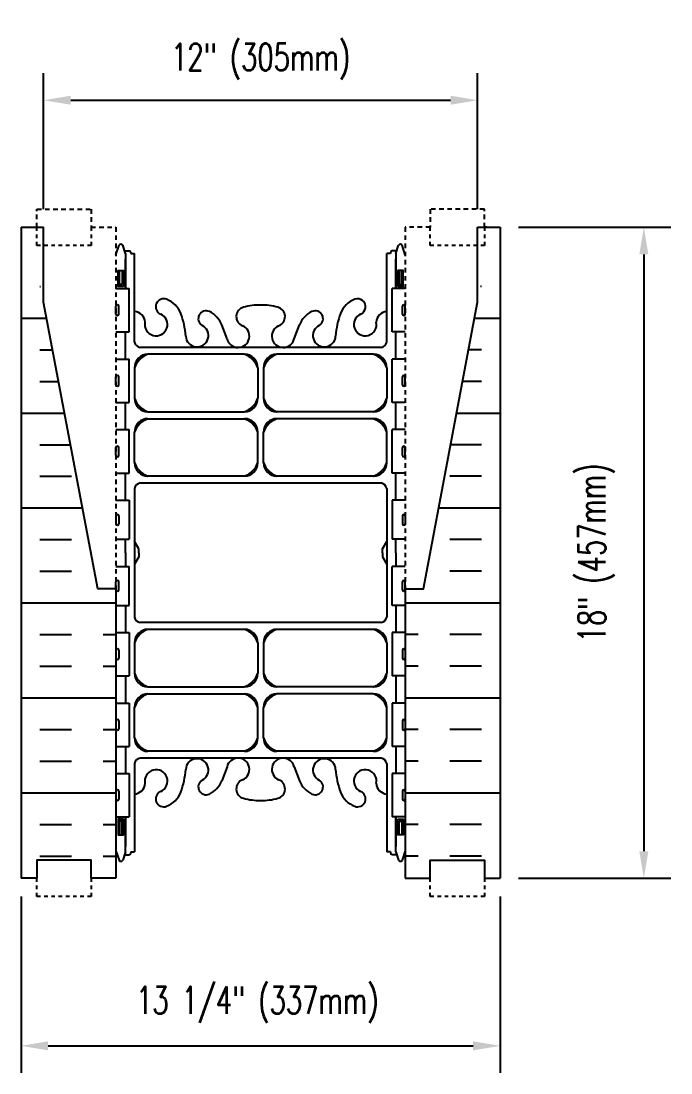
# Model space of a CAD drawing. Header units: inches. Extents: x 215.5 to 270.8, y 99.6 to 156.7.
# Drawn here: x 232.9 to 250.86, y 99.64 to 128.72 of the extents above; entities that cross this region are included whole.
import ezdxf

# ---------------------------------------------------------------- set-up
doc = ezdxf.new("R2010")
doc.units = ezdxf.units.IN
doc.header["$MEASUREMENT"] = 0
doc.linetypes.add('DASHED2', pattern=[0.375, 0.25, -0.125])
doc.linetypes.add('HIDDEN2', pattern=[0.1875, 0.125, -0.0625])
for name, color, linetype in [('HATCH', 12, 'Continuous'), ('Hidden2', 12, 'HIDDEN2'), ('line25', 2, 'Continuous'), ('LINE50', 5, 'Continuous'), ('LINE9', 9, 'Continuous'), ('TEXT', 4, 'Continuous'), ('Web_Edge', 9, 'Continuous')]:
    doc.layers.add(name, color=color, linetype=linetype)
doc.styles.add('DIM', font='romans.shx', dxfattribs={"width": 0.7})
doc.dimstyles.new('ext_8', dxfattribs={"dimscale": 8, "dimtxt": 0.09375, "dimasz": 0.09375, "dimexe": 0.09375, "dimexo": 0.0625, "dimgap": 0.0625, "dimtad": 1, "dimdec": 1, "dimzin": 3, "dimdsep": 46, "dimlunit": 4, "dimtxsty": 'DIM', "dimcen": 0.09, "dimdle": 0.09375, "dimclrt": 4, "dimadec": 0, "dimazin": 0, "dimtfac": 1, "dimtdec": 1, "dimtmove": 2, "dimatfit": 3, "dimfxl": 0, "dimfrac": 2, "dimtolj": 1, "dimtzin": 0, "dimarcsym": 0})

# ---------------------------------------------------------------- blocks, each defined once
blk = doc.blocks.new('*D19')
at = {"layer": 'Defpoints', "color": 0}
for p in [(246.145, 123.018), (246.145, 105.018), (250.114, 105.018)]:
    blk.add_point(p, dxfattribs=at)
at = {"layer": 'TEXT', "color": 0, "lineweight": -2}
for p, q in [((246.645, 123.018), (250.864, 123.018)), ((250.114, 122.268), (250.114, 105.768)), ((246.645, 105.018), (250.864, 105.018))]:
    blk.add_line(p, q, dxfattribs=at)
at = {"layer": 'TEXT', "color": 0}
for points in [[(249.989, 122.268), (250.239, 122.268), (250.114, 123.018)], [(249.989, 105.768), (250.239, 105.768), (250.114, 105.018)]]:
    blk.add_solid(points, dxfattribs=at)
at = {"layer": 'TEXT', "color": 4, "insert": (248.802, 114.018), "char_height": 0.75, "attachment_point": 5, "rotation": 90, "style": 'DIM'}
blk.add_mtext('\\A1;18" (457mm)', dxfattribs=at)
blk = doc.blocks.new('*D20')
at = {"layer": 'Defpoints', "color": 0}
for p in [(245.52, 126.531), (233.52, 123.018), (245.52, 123.018)]:
    blk.add_point(p, dxfattribs=at)
at = {"layer": 'TEXT', "color": 0, "lineweight": -2}
for p, q in [((233.52, 123.518), (233.52, 127.281)), ((245.52, 123.518), (245.52, 127.281)), ((234.27, 126.531), (244.77, 126.531))]:
    blk.add_line(p, q, dxfattribs=at)
at = {"layer": 'TEXT', "color": 0}
for points in [[(234.27, 126.656), (234.27, 126.406), (233.52, 126.531)], [(244.77, 126.656), (244.77, 126.406), (245.52, 126.531)]]:
    blk.add_solid(points, dxfattribs=at)
at = {"layer": 'TEXT', "color": 4, "insert": (239.52, 127.602), "char_height": 0.75, "attachment_point": 5, "style": 'DIM'}
blk.add_mtext('\\A1;12" (305mm)', dxfattribs=at)
blk = doc.blocks.new('*D21')
at = {"layer": 'Defpoints', "color": 0}
for p in [(232.895, 105.018), (246.145, 105.018), (246.145, 100.386)]:
    blk.add_point(p, dxfattribs=at)
at = {"layer": 'TEXT', "color": 0, "lineweight": -2}
for p, q in [((232.895, 104.518), (232.895, 99.636)), ((246.145, 104.518), (246.145, 99.636)), ((233.645, 100.386), (245.395, 100.386))]:
    blk.add_line(p, q, dxfattribs=at)
at = {"layer": 'TEXT', "color": 0}
for points in [[(233.645, 100.511), (233.645, 100.261), (232.895, 100.386)], [(245.395, 100.511), (245.395, 100.261), (246.145, 100.386)]]:
    blk.add_solid(points, dxfattribs=at)
at = {"layer": 'TEXT', "color": 4, "insert": (239.429, 101.522), "char_height": 0.75, "attachment_point": 5, "style": 'DIM'}
blk.add_mtext('\\A1;13 1/4" (337mm)', dxfattribs=at)

msp = doc.modelspace()

# ---------------------------------------------------------------- hatches: boundary and pattern name
at = {"layer": 'HATCH'}
h = msp.add_hatch(dxfattribs=at)
h.set_pattern_fill('INSUL', color=256, scale=7, style=0)
h.set_pattern_definition([(0, (-2694.3368, -346.7445), (0, 2.625), []), (0, (-2694.3368, -345.8695), (0, 2.625), [0.875, -0.875]), (0, (-2694.3368, -344.9945), (0, 2.625), [0.875, -0.875])])
edge = h.paths.add_edge_path()
edge.add_line((235.52, 113.018), (235.02, 113.018))
edge.add_line((235.02, 113.018), (233.27, 122.268))
edge.add_line((233.27, 122.268), (233.27, 123.018))
edge.add_line((233.27, 123.018), (232.895, 123.018))
edge.add_line((232.895, 123.018), (232.895, 105.018))
edge.add_line((232.895, 105.018), (233.333, 105.018))
edge.add_line((233.333, 105.018), (233.333, 105.518))
edge.add_line((233.333, 105.518), (234.833, 105.518))
edge.add_line((234.833, 105.518), (234.833, 105.018))
edge.add_line((234.833, 105.018), (235.27, 105.018))
edge.add_line((235.52, 113.018), (235.52, 105.018))
h = msp.add_hatch(dxfattribs=at)
h.set_pattern_fill('INSUL', color=256, scale=7, style=0)
h.set_pattern_definition([(180, (3173.377, -346.7445), (0, 2.625), []), (180, (3173.377, -345.8695), (0, 2.625), [0.875, -0.875]), (180, (3173.377, -344.9945), (0, 2.625), [0.875, -0.875])])
edge = h.paths.add_edge_path()
edge.add_line((243.52, 113.018), (244.02, 113.018))
edge.add_line((244.02, 113.018), (245.77, 122.268))
edge.add_line((245.77, 122.268), (245.77, 123.018))
edge.add_line((245.77, 123.018), (246.145, 123.018))
edge.add_line((246.145, 123.018), (246.145, 105.018))
edge.add_line((246.145, 105.018), (245.708, 105.018))
edge.add_line((245.708, 105.018), (245.708, 105.518))
edge.add_line((245.708, 105.518), (244.208, 105.518))
edge.add_line((244.208, 105.518), (244.208, 105.018))
edge.add_line((244.208, 105.018), (243.77, 105.018))
edge.add_line((243.52, 113.018), (243.52, 105.018))

# ---------------------------------------------------------------- linework, layer by layer
at = {"layer": 'Hidden2'}
for points in [[(233.27, 123.018), (233.333, 123.018), (233.333, 123.518), (234.833, 123.518), (234.833, 123.018), (235.52, 123.018), (235.52, 113.018)], [(245.77, 123.018), (245.708, 123.018), (245.708, 123.518), (244.208, 123.518), (244.208, 123.018), (243.52, 123.018), (243.52, 113.018)]]:
    msp.add_lwpolyline(points, dxfattribs=at)
at = {"layer": 'line25'}
for p, q in [((235.52, 121.323), (235.885, 121.323)), ((235.885, 120.123), (235.885, 121.323)), ((243.52, 121.323), (243.155, 121.323)), ((243.155, 120.123), (243.155, 121.323)), ((235.52, 120.123), (235.885, 120.123)), ((243.52, 120.123), (243.155, 120.123)), ((235.52, 119.373), (235.885, 119.373)), ((235.885, 118.173), (235.885, 119.373)), ((243.52, 119.373), (243.155, 119.373)), ((243.155, 118.173), (243.155, 119.373)), ((235.52, 118.173), (235.885, 118.173)), ((243.52, 118.173), (243.155, 118.173)), ((235.52, 117.423), (235.885, 117.423)), ((235.885, 116.223), (235.885, 117.423)), ((243.52, 117.423), (243.155, 117.423)), ((243.155, 116.223), (243.155, 117.423)), ((235.52, 116.223), (235.885, 116.223)), ((243.52, 116.223), (243.155, 116.223)), ((235.52, 115.473), (235.885, 115.473)), ((235.885, 115.473), (235.885, 114.393)), ((243.52, 115.473), (243.155, 115.473)), ((243.155, 115.473), (243.155, 114.393)), ((235.52, 114.393), (235.885, 114.393)), ((243.52, 114.393), (243.155, 114.393)), ((235.52, 113.643), (235.885, 113.643)), ((235.885, 112.563), (235.885, 113.643)), ((243.52, 113.643), (243.155, 113.643)), ((243.155, 112.563), (243.155, 113.643)), ((235.52, 113.018), (235.52, 105.018)), ((243.52, 113.018), (243.52, 105.018)), ((235.52, 112.563), (235.885, 112.563)), ((243.52, 112.563), (243.155, 112.563)), ((235.52, 111.813), (235.885, 111.813)), ((235.885, 111.813), (235.885, 110.613)), ((243.52, 111.813), (243.155, 111.813)), ((243.155, 111.813), (243.155, 110.613)), ((235.52, 110.613), (235.885, 110.613)), ((243.52, 110.613), (243.155, 110.613)), ((235.52, 109.863), (235.885, 109.863)), ((235.885, 109.863), (235.885, 108.663)), ((243.52, 109.863), (243.155, 109.863)), ((243.155, 109.863), (243.155, 108.663)), ((235.52, 108.663), (235.885, 108.663)), ((243.52, 108.663), (243.155, 108.663)), ((235.52, 107.913), (235.885, 107.913)), ((235.885, 107.913), (235.885, 106.713)), ((243.52, 107.913), (243.155, 107.913)), ((243.155, 107.913), (243.155, 106.713)), ((235.52, 106.713), (235.885, 106.713)), ((243.52, 106.713), (243.155, 106.713))]:
    msp.add_line(p, q, dxfattribs=at)
at = {"layer": 'LINE50'}
for p, q in [((232.895, 123.018), (232.895, 123.018)), ((232.895, 123.018), (232.895, 105.018)), ((232.895, 123.018), (233.52, 123.018)), ((245.52, 123.018), (246.145, 123.018)), ((246.145, 123.018), (246.145, 123.018)), ((246.145, 123.018), (246.145, 123.018)), ((246.145, 123.018), (246.145, 105.018))]:
    msp.add_line(p, q, dxfattribs=at)
for points in [[(235.52, 113.018), (235.02, 113.018), (233.52, 120.947), (233.52, 123.018)], [(243.52, 113.018), (244.02, 113.018), (245.52, 120.947), (245.52, 123.018)], [(235.52, 105.018), (234.833, 105.018), (234.833, 105.518), (233.333, 105.518), (233.333, 105.018), (232.895, 105.018)], [(243.52, 105.018), (244.208, 105.018), (244.208, 105.518), (245.708, 105.518), (245.708, 105.018), (246.145, 105.018)]]:
    msp.add_lwpolyline(points, dxfattribs=at)
at = {"layer": 'LINE9'}
for p, q in [((235.52, 120.613), (235.52, 120.833)), ((235.52, 120.778), (235.52, 120.778)), ((235.56, 120.873), (235.56, 120.873)), ((235.6, 120.613), (235.6, 120.833)), ((243.44, 120.613), (243.44, 120.833)), ((243.48, 120.873), (243.48, 120.873)), ((243.52, 120.613), (243.52, 120.833)), ((243.52, 120.778), (243.52, 120.778)), ((235.52, 120.668), (235.52, 120.668)), ((235.56, 120.573), (235.56, 120.573)), ((243.48, 120.573), (243.48, 120.573)), ((243.52, 120.668), (243.52, 120.668)), ((235.52, 118.663), (235.52, 118.883)), ((235.52, 118.828), (235.52, 118.828)), ((235.52, 118.718), (235.52, 118.718)), ((235.56, 118.923), (235.56, 118.923)), ((235.6, 118.663), (235.6, 118.883)), ((243.44, 118.663), (243.44, 118.883)), ((243.48, 118.923), (243.48, 118.923)), ((243.52, 118.663), (243.52, 118.883)), ((243.52, 118.828), (243.52, 118.828)), ((243.52, 118.718), (243.52, 118.718)), ((235.56, 118.623), (235.56, 118.623)), ((243.48, 118.623), (243.48, 118.623)), ((235.52, 116.713), (235.52, 116.933)), ((235.56, 116.973), (235.56, 116.973)), ((235.6, 116.713), (235.6, 116.933)), ((243.44, 116.713), (243.44, 116.933)), ((243.48, 116.973), (243.48, 116.973)), ((243.52, 116.713), (243.52, 116.933)), ((235.52, 116.878), (235.52, 116.878)), ((235.52, 116.768), (235.52, 116.768)), ((235.56, 116.673), (235.56, 116.673)), ((243.48, 116.673), (243.48, 116.673)), ((243.52, 116.878), (243.52, 116.878)), ((243.52, 116.768), (243.52, 116.768)), ((235.52, 115.043), (235.52, 114.823)), ((235.52, 114.988), (235.52, 114.988)), ((235.56, 115.083), (235.56, 115.083)), ((235.6, 115.043), (235.6, 114.823)), ((243.44, 115.043), (243.44, 114.823)), ((243.48, 115.083), (243.48, 115.083)), ((243.52, 115.043), (243.52, 114.823)), ((243.52, 114.988), (243.52, 114.988)), ((235.52, 114.878), (235.52, 114.878)), ((235.56, 114.783), (235.56, 114.783)), ((243.48, 114.783), (243.48, 114.783)), ((243.52, 114.878), (243.52, 114.878)), ((235.52, 112.993), (235.52, 113.213)), ((235.52, 113.158), (235.52, 113.158)), ((235.56, 113.253), (235.56, 113.253)), ((235.6, 112.993), (235.6, 113.213)), ((243.44, 112.993), (243.44, 113.213)), ((243.48, 113.253), (243.48, 113.253)), ((243.52, 112.993), (243.52, 113.213)), ((243.52, 113.158), (243.52, 113.158)), ((235.52, 113.048), (235.52, 113.048)), ((235.56, 112.953), (235.56, 112.953)), ((243.48, 112.953), (243.48, 112.953)), ((243.52, 113.048), (243.52, 113.048)), ((235.52, 111.323), (235.52, 111.103)), ((235.52, 111.268), (235.52, 111.268)), ((235.52, 111.158), (235.52, 111.158)), ((235.56, 111.363), (235.56, 111.363)), ((235.6, 111.323), (235.6, 111.103)), ((243.44, 111.323), (243.44, 111.103)), ((243.48, 111.363), (243.48, 111.363)), ((243.52, 111.323), (243.52, 111.103)), ((243.52, 111.268), (243.52, 111.268)), ((243.52, 111.158), (243.52, 111.158)), ((235.56, 111.063), (235.56, 111.063)), ((243.48, 111.063), (243.48, 111.063)), ((235.52, 109.373), (235.52, 109.153)), ((235.6, 109.373), (235.6, 109.153)), ((243.44, 109.373), (243.44, 109.153)), ((243.52, 109.373), (243.52, 109.153)), ((235.52, 109.318), (235.52, 109.318)), ((235.52, 109.208), (235.52, 109.208)), ((235.56, 109.113), (235.56, 109.113)), ((243.48, 109.113), (243.48, 109.113)), ((243.52, 109.318), (243.52, 109.318)), ((243.52, 109.208), (243.52, 109.208)), ((235.52, 107.423), (235.52, 107.203)), ((235.52, 107.368), (235.52, 107.368)), ((235.56, 107.463), (235.56, 107.463)), ((235.6, 107.423), (235.6, 107.203)), ((243.44, 107.423), (243.44, 107.203)), ((243.48, 107.463), (243.48, 107.463)), ((243.52, 107.423), (243.52, 107.203)), ((243.52, 107.368), (243.52, 107.368)), ((235.52, 107.258), (235.52, 107.258)), ((235.56, 107.163), (235.56, 107.163)), ((243.48, 107.163), (243.48, 107.163)), ((243.52, 107.258), (243.52, 107.258))]:
    msp.add_line(p, q, dxfattribs=at)
at = {"layer": 'LINE9', "linetype": 'DASHED2', "ltscale": 0.15}
for points in [[(234.833, 123.018), (234.833, 123.018), (234.833, 122.518), (233.333, 122.518), (233.333, 123.018), (233.333, 123.018)], [(245.708, 123.018), (245.708, 123.018), (245.708, 122.518), (244.208, 122.518), (244.208, 123.018), (244.208, 123.018)], [(234.833, 105.018), (234.833, 105.018), (234.833, 104.518), (233.333, 104.518), (233.333, 105.018), (233.333, 105.018)], [(245.708, 105.018), (245.708, 105.018), (245.708, 104.518), (244.208, 104.518), (244.208, 105.018), (244.208, 105.018)]]:
    msp.add_lwpolyline(points, dxfattribs=at)
at = {"layer": 'LINE9'}
for centre, start, end in [((235.56, 120.833), 90, 180), ((235.56, 120.833), 360, 90), ((243.48, 120.833), 90, 180), ((243.48, 120.833), 0, 90), ((235.56, 120.613), 180, 270), ((235.56, 120.613), 270, 0), ((243.48, 120.613), 180, 270), ((243.48, 120.613), 270, 0), ((235.56, 118.883), 90, 180), ((235.56, 118.883), 360, 90), ((243.48, 118.883), 90, 180), ((243.48, 118.883), 0, 90), ((235.56, 118.663), 180, 270), ((235.56, 118.663), 270, 0), ((243.48, 118.663), 180, 270), ((243.48, 118.663), 270, 0), ((235.56, 116.933), 90, 180), ((235.56, 116.933), 360, 90), ((243.48, 116.933), 90, 180), ((243.48, 116.933), 0, 90), ((235.56, 116.713), 180, 270), ((235.56, 116.713), 270, 0), ((243.48, 116.713), 180, 270), ((243.48, 116.713), 270, 0), ((235.56, 115.043), 90, 180), ((235.56, 115.043), 0, 90), ((243.48, 115.043), 90, 180), ((243.48, 115.043), 360, 90), ((235.56, 114.823), 180, 270), ((235.56, 114.823), 270, 0), ((243.48, 114.823), 180, 270), ((243.48, 114.823), 270, 0), ((235.56, 113.213), 90, 180), ((235.56, 113.213), 360, 90), ((243.48, 113.213), 90, 180), ((243.48, 113.213), 0, 90), ((235.56, 112.993), 180, 270), ((235.56, 112.993), 270, 0), ((243.48, 112.993), 180, 270), ((243.48, 112.993), 270, 0), ((235.56, 111.323), 90, 180), ((235.56, 111.323), 0, 90), ((243.48, 111.323), 90, 180), ((243.48, 111.323), 360, 90), ((235.56, 111.103), 180, 270), ((235.56, 111.103), 270, 0), ((243.48, 111.103), 180, 270), ((243.48, 111.103), 270, 0), ((235.56, 109.373), 90, 180), ((235.56, 109.373), 0, 90), ((243.48, 109.373), 90, 180), ((243.48, 109.373), 360, 90), ((235.56, 109.153), 180, 270), ((235.56, 109.153), 270, 0), ((243.48, 109.153), 180, 270), ((243.48, 109.153), 270, 0), ((235.56, 107.423), 90, 180), ((235.56, 107.423), 0, 90), ((243.48, 107.423), 90, 180), ((243.48, 107.423), 360, 90), ((235.56, 107.203), 180, 270), ((235.56, 107.203), 270, 0), ((243.48, 107.203), 180, 270), ((243.48, 107.203), 270, 0)]:
    msp.add_arc(centre, 0.04, start, end, dxfattribs=at)
at = {"layer": 'Web_Edge'}
for p, q in [((235.52, 122.259), (235.605, 122.519)), ((235.78, 122.289), (235.705, 122.519)), ((243.26, 122.289), (243.335, 122.519)), ((243.52, 122.259), (243.435, 122.519)), ((235.754, 122.369), (235.88, 122.369)), ((235.78, 122.289), (235.78, 121.323)), ((235.92, 122.319), (235.92, 122.319)), ((235.93, 122.319), (235.93, 122.319)), ((235.93, 122.319), (235.93, 122.289)), ((235.93, 122.289), (236.03, 122.289)), ((236.03, 119.843), (236.03, 122.289)), ((243.11, 122.289), (243.01, 122.289)), ((243.01, 119.843), (243.01, 122.289)), ((243.11, 122.319), (243.11, 122.319)), ((243.11, 122.319), (243.11, 122.289)), ((243.286, 122.369), (243.16, 122.369)), ((243.26, 122.289), (243.26, 121.323)), ((238.591, 119.935), (238.449, 120.322)), ((240.449, 119.935), (240.592, 120.322)), ((242.849, 119.695), (236.191, 119.695)), ((239.069, 119.507), (236.405, 119.507)), ((242.635, 119.507), (239.971, 119.507)), ((236.03, 119.132), (236.03, 118.291)), ((239.444, 119.132), (239.444, 118.291)), ((239.596, 119.133), (239.596, 118.292)), ((243.01, 119.132), (243.01, 118.291)), ((236.405, 117.916), (239.069, 117.916)), ((242.635, 117.916), (239.971, 117.916)), ((236.405, 117.726), (239.069, 117.726)), ((242.635, 117.726), (239.971, 117.726)), ((236.03, 116.51), (236.03, 117.351)), ((239.444, 116.51), (239.444, 117.351)), ((239.596, 116.509), (239.596, 117.35)), ((243.01, 116.51), (243.01, 117.351)), ((239.069, 116.135), (236.405, 116.135)), ((242.635, 116.135), (239.971, 116.135)), ((236.03, 115.799), (236.03, 112.237)), ((242.849, 115.947), (236.191, 115.947)), ((243.01, 115.799), (243.01, 112.237)), ((236.15, 114.131), (236.03, 114.331)), ((236.15, 114.131), (236.03, 114.331)), ((242.89, 114.131), (243.01, 114.331)), ((242.89, 114.131), (243.01, 114.331)), ((236.15, 114.018), (236.15, 114.131)), ((236.15, 114.018), (236.15, 114.131)), ((236.15, 114.018), (236.15, 113.906)), ((236.15, 114.018), (236.15, 113.906)), ((242.89, 114.018), (242.89, 114.131)), ((242.89, 114.018), (242.89, 114.131)), ((242.89, 114.018), (242.89, 113.906)), ((242.89, 114.018), (242.89, 113.906)), ((236.15, 113.906), (236.03, 113.706)), ((236.15, 113.906), (236.03, 113.706)), ((242.89, 113.906), (243.01, 113.706)), ((242.89, 113.906), (243.01, 113.706)), ((242.849, 112.089), (236.191, 112.089)), ((239.069, 111.901), (236.405, 111.901)), ((242.635, 111.901), (239.971, 111.901)), ((236.03, 111.526), (236.03, 110.686)), ((239.444, 111.526), (239.444, 110.686)), ((239.596, 111.527), (239.596, 110.686)), ((243.01, 111.526), (243.01, 110.686)), ((236.405, 110.311), (239.069, 110.311)), ((242.635, 110.311), (239.971, 110.311)), ((236.405, 110.12), (239.069, 110.12)), ((242.635, 110.12), (239.971, 110.12)), ((236.03, 108.904), (236.03, 109.745)), ((239.444, 108.904), (239.444, 109.745)), ((239.596, 108.903), (239.596, 109.744)), ((243.01, 108.904), (243.01, 109.745)), ((239.069, 108.529), (236.405, 108.529)), ((242.635, 108.529), (239.971, 108.529)), ((242.849, 108.342), (236.191, 108.342)), ((236.03, 108.194), (236.03, 105.747)), ((238.591, 108.101), (238.449, 107.714)), ((240.449, 108.101), (240.592, 107.714)), ((243.01, 108.194), (243.01, 105.747)), ((235.78, 105.747), (235.78, 106.713)), ((243.26, 105.747), (243.26, 106.713)), ((235.52, 105.778), (235.605, 105.517)), ((235.78, 105.747), (235.705, 105.517)), ((235.754, 105.667), (235.88, 105.667)), ((235.93, 105.747), (236.03, 105.747)), ((235.93, 105.747), (235.93, 105.717)), ((235.93, 105.717), (235.93, 105.717)), ((243.11, 105.747), (243.01, 105.747)), ((243.11, 105.747), (243.11, 105.717)), ((243.11, 105.717), (243.11, 105.717)), ((243.286, 105.667), (243.16, 105.667)), ((243.26, 105.747), (243.335, 105.517)), ((243.52, 105.778), (243.435, 105.517))]:
    msp.add_line(p, q, dxfattribs=at)
for points in [[(235.78, 121.323), (235.78, 122.139)], [(243.26, 121.323), (243.26, 122.139)], [(235.78, 119.373), (235.78, 120.123)], [(243.26, 119.373), (243.26, 120.123)], [(235.78, 117.423), (235.78, 118.173)], [(243.26, 117.423), (243.26, 118.173)], [(235.78, 115.473), (235.78, 116.223)], [(243.26, 115.473), (243.26, 116.223)], [(235.78, 114.018), (235.78, 114.393)], [(243.26, 114.018), (243.26, 114.393)], [(235.78, 114.018), (235.78, 113.643)], [(243.26, 114.018), (243.26, 113.643)], [(235.78, 112.563), (235.78, 111.813)], [(243.26, 112.563), (243.26, 111.813)], [(235.78, 110.613), (235.78, 109.863)], [(243.26, 110.613), (243.26, 109.863)], [(235.78, 108.663), (235.78, 107.913)], [(243.26, 108.663), (243.26, 107.913)], [(235.78, 106.713), (235.78, 105.897)], [(243.26, 106.713), (243.26, 105.897)]]:
    msp.add_lwpolyline(points, dxfattribs=at)
for points in [[(235.73, 121.379), (235.58, 121.379), (235.58, 121.819), (235.73, 121.819)], [(235.69, 121.439), (235.62, 121.439), (235.62, 121.819), (235.69, 121.819)], [(243.31, 121.379), (243.46, 121.379), (243.46, 121.819), (243.31, 121.819)], [(243.35, 121.439), (243.42, 121.439), (243.42, 121.819), (243.35, 121.819)], [(235.73, 106.657), (235.58, 106.657), (235.58, 106.217), (235.73, 106.217)], [(235.69, 106.597), (235.62, 106.597), (235.62, 106.217), (235.69, 106.217)], [(243.31, 106.657), (243.46, 106.657), (243.46, 106.217), (243.31, 106.217)], [(243.35, 106.597), (243.42, 106.597), (243.42, 106.217), (243.35, 106.217)]]:
    msp.add_lwpolyline(points, close=True, dxfattribs=at)
for centre, radius, start, end in [((235.655, 122.493), 0.0567, 28.0725, 151.9275), ((243.385, 122.493), 0.0567, 28.0725, 151.9275), ((235.88, 122.319), 0.05, 0, 90), ((243.16, 122.319), 0.05, 90, 180), ((236.839, 120.822), 0.22, 68.1963, 248.1963), ((236.681, 120.393), 0.677, 21.1239, 69.3197), ((242.359, 120.393), 0.677, 110.6803, 158.8761), ((242.202, 120.822), 0.22, 291.8037, 111.8037), ((238.013, 120.491), 0.217, 65.5264, 238.537), ((239.114, 120.547), 0.268, 104.7892, 250.0338), ((239.509, 119.114), 1.754, 89.6229, 105.2918), ((239.532, 119.114), 1.754, 74.7082, 90.3771), ((239.926, 120.547), 0.268, 289.9662, 75.2108), ((241.028, 120.491), 0.217, 301.463, 114.4736), ((236.011, 120.376), 0.313, 3.1389, 86.4456), ((236.63, 120.331), 0.314, 168.5886, 66.1916), ((235.091, 119.828), 2.365, 4.3895, 20.0015), ((237.762, 120.021), 0.75, 23.6938, 62.9705), ((241.278, 120.021), 0.75, 117.0295, 156.3062), ((243.95, 119.828), 2.365, 159.9985, 175.6105), ((242.41, 120.331), 0.314, 113.8084, 11.4114), ((243.03, 120.376), 0.313, 93.5554, 176.8611), ((237.762, 120.024), 0.314, 182.7357, 63.9348), ((238.896, 120.008), 0.314, 193.4146, 66.1916), ((240.144, 120.008), 0.314, 113.8084, 346.5854), ((241.279, 120.024), 0.314, 116.0652, 357.2643), ((236.239, 119.908), 0.219, 197.3882, 257.4322), ((242.801, 119.908), 0.219, 282.5678, 342.6083), ((236.612, 118.925), 0.617, 109.5682, 160.4318), ((236.405, 119.132), 0.375, 90, 180), ((238.862, 118.925), 0.617, 19.5682, 70.4318), ((239.069, 119.132), 0.375, 360, 90), ((240.178, 118.925), 0.617, 109.5682, 160.4318), ((239.971, 119.132), 0.375, 90, 180), ((242.428, 118.925), 0.617, 19.5682, 70.4318), ((242.635, 119.132), 0.375, 360, 90), ((236.612, 118.498), 0.617, 199.5682, 250.4318), ((236.405, 118.291), 0.375, 180, 270), ((238.862, 118.498), 0.617, 289.5682, 340.4318), ((239.069, 118.291), 0.375, 270, 0), ((240.178, 118.498), 0.617, 199.5682, 250.4318), ((239.971, 118.291), 0.375, 180, 270), ((242.428, 118.498), 0.617, 289.5682, 340.4318), ((242.635, 118.291), 0.375, 270, 0), ((236.612, 117.144), 0.617, 109.5682, 160.4318), ((236.405, 117.351), 0.375, 90, 180), ((238.862, 117.144), 0.617, 19.5682, 70.4318), ((239.069, 117.351), 0.375, 360, 90), ((240.178, 117.144), 0.617, 109.5682, 160.4318), ((239.971, 117.351), 0.375, 90, 180), ((242.428, 117.144), 0.617, 19.5682, 70.4318), ((242.635, 117.351), 0.375, 360, 90), ((236.612, 116.717), 0.617, 199.5682, 250.4318), ((236.405, 116.51), 0.375, 180, 270), ((238.862, 116.717), 0.617, 289.5682, 340.4318), ((239.069, 116.51), 0.375, 270, 0), ((240.178, 116.717), 0.617, 199.5682, 250.4318), ((239.971, 116.51), 0.375, 180, 270), ((242.428, 116.717), 0.617, 289.5682, 340.4318), ((242.635, 116.51), 0.375, 270, 0), ((236.239, 115.734), 0.219, 102.5678, 162.612), ((242.801, 115.734), 0.219, 17.3917, 77.4322), ((236.239, 112.302), 0.219, 197.388, 257.4322), ((242.801, 112.302), 0.219, 282.5678, 342.6083), ((236.612, 111.32), 0.617, 109.5682, 160.4318), ((236.405, 111.526), 0.375, 90, 180), ((238.862, 111.32), 0.617, 19.5682, 70.4318), ((239.069, 111.526), 0.375, 360, 90), ((240.178, 111.32), 0.617, 109.5682, 160.4318), ((239.971, 111.526), 0.375, 90, 180), ((242.428, 111.32), 0.617, 19.5682, 70.4318), ((242.635, 111.526), 0.375, 360, 90), ((236.612, 110.892), 0.617, 199.5682, 250.4318), ((236.405, 110.686), 0.375, 180, 270), ((238.862, 110.892), 0.617, 289.5682, 340.4318), ((239.069, 110.686), 0.375, 270, 0), ((240.178, 110.892), 0.617, 199.5682, 250.4318), ((239.971, 110.686), 0.375, 180, 270), ((242.428, 110.892), 0.617, 289.5682, 340.4318), ((242.635, 110.686), 0.375, 270, 0), ((236.612, 109.538), 0.617, 109.5682, 160.4318), ((236.405, 109.745), 0.375, 90, 180), ((238.862, 109.538), 0.617, 19.5682, 70.4318), ((239.069, 109.745), 0.375, 360, 90), ((240.178, 109.538), 0.617, 109.5682, 160.4318), ((239.971, 109.745), 0.375, 90, 180), ((242.428, 109.538), 0.617, 19.5682, 70.4318), ((242.635, 109.745), 0.375, 360, 90), ((236.612, 109.111), 0.617, 199.5682, 250.4318), ((236.405, 108.904), 0.375, 180, 270), ((238.862, 109.111), 0.617, 289.5682, 340.4318), ((239.069, 108.904), 0.375, 270, 0), ((240.178, 109.111), 0.617, 199.5682, 250.4318), ((239.971, 108.904), 0.375, 180, 270), ((242.428, 109.111), 0.617, 289.5682, 340.4318), ((242.635, 108.904), 0.375, 270, 0), ((236.239, 108.128), 0.219, 102.5678, 162.6118), ((237.762, 108.012), 0.314, 296.0652, 177.2643), ((238.896, 108.028), 0.314, 293.8084, 166.5854), ((240.144, 108.028), 0.314, 13.4146, 246.1916), ((241.279, 108.012), 0.314, 2.7357, 243.9348), ((242.801, 108.128), 0.219, 17.3917, 77.4322), ((236.63, 107.706), 0.314, 293.8084, 191.4114), ((235.091, 108.208), 2.365, 339.9985, 355.6105), ((243.95, 108.208), 2.365, 184.3895, 200.0015), ((242.41, 107.706), 0.314, 348.5886, 246.1916), ((236.011, 107.661), 0.313, 273.5544, 356.8611), ((238.013, 107.545), 0.217, 121.463, 294.4736), ((237.762, 108.015), 0.75, 297.0295, 336.3062), ((239.114, 107.489), 0.268, 109.9662, 255.2108), ((239.926, 107.489), 0.268, 284.7892, 70.0338), ((241.278, 108.015), 0.75, 203.6938, 242.9705), ((241.028, 107.545), 0.217, 245.5264, 58.537), ((243.03, 107.661), 0.313, 183.1389, 266.4446), ((236.839, 107.214), 0.22, 111.8037, 291.8037), ((236.681, 107.643), 0.677, 290.6803, 338.8761), ((242.359, 107.643), 0.677, 201.1239, 249.3197), ((242.202, 107.214), 0.22, 248.1963, 68.1963), ((239.509, 108.922), 1.754, 254.7082, 270.3771), ((239.532, 108.922), 1.754, 269.6229, 285.2918), ((235.88, 105.717), 0.05, 270, 0), ((243.16, 105.717), 0.05, 180, 270), ((235.655, 105.544), 0.0567, 208.0725, 331.9275), ((243.385, 105.544), 0.0567, 208.0725, 331.9275)]:
    msp.add_arc(centre, radius, start, end, dxfattribs=at)

# ---------------------------------------------------------------- dimensions: what is measured, and where the dimension line sits
at = {"layer": 'TEXT'}
dim = msp.add_linear_dim(base=(245.52, 126.531), p1=(233.52, 123.018), p2=(245.52, 123.018), text='12" (305mm)', dimstyle='ext_8', dxfattribs=at)
dim.commit()
dim.dimension.update_dxf_attribs({"geometry": '*D20', "text_midpoint": (239.52, 127.602)})
dim = msp.add_linear_dim(base=(250.114, 105.018), p1=(246.145, 123.018), p2=(246.145, 105.018), angle=90, text='18" (457mm)', dimstyle='ext_8', dxfattribs=at)
dim.commit()
dim.dimension.update_dxf_attribs({"geometry": '*D19', "text_midpoint": (248.802, 114.018), "dimtype": 160})
dim = msp.add_linear_dim(base=(246.145, 100.386), p1=(232.895, 105.018), p2=(246.145, 105.018), text='13 1/4" (337mm)', dimstyle='ext_8', dxfattribs=at)
dim.commit()
dim.dimension.update_dxf_attribs({"geometry": '*D21', "text_midpoint": (239.429, 101.522), "dimtype": 160})

doc.saveas('drawing.dxf')
